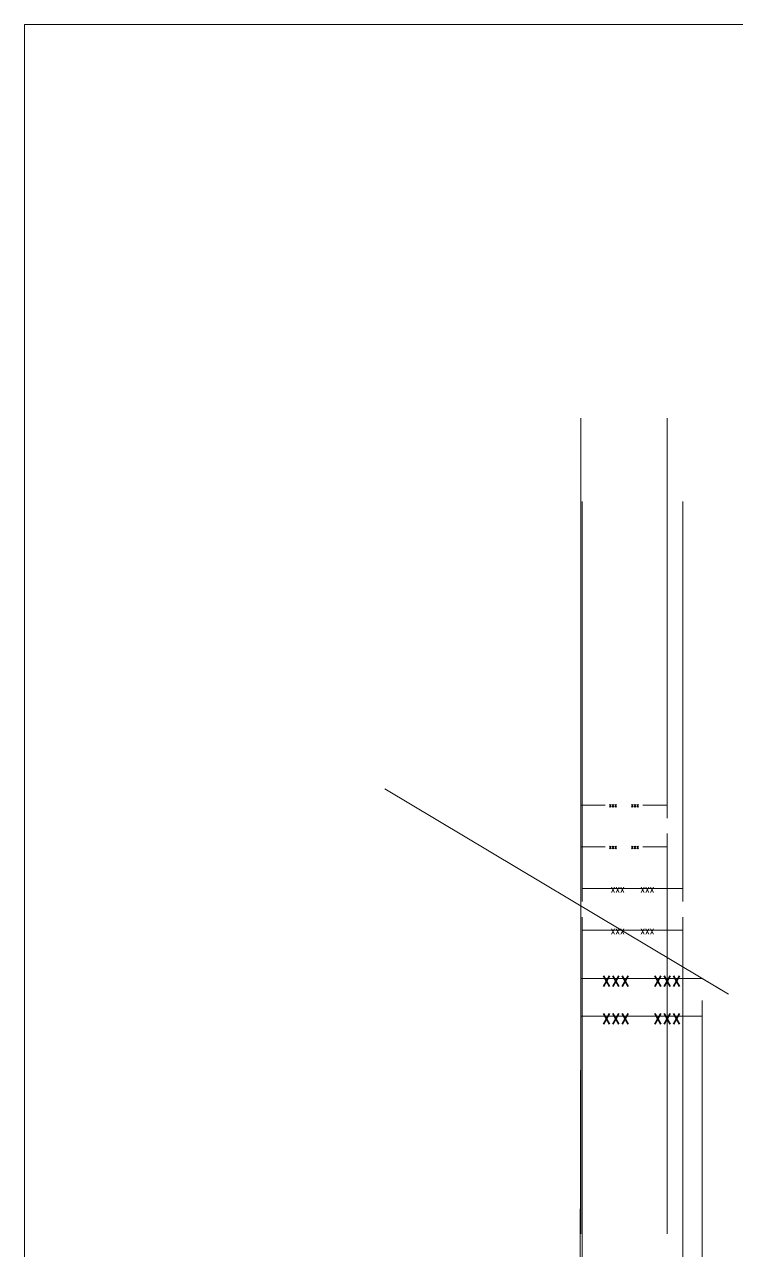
# Model space of a CAD drawing. Header units: metres. Extents: x -2 to 690, y -116 to 73.
# Drawn here: x 178.863 to 180.645, y 32.006 to 35.073 of the extents above; entities that cross this region are included whole.
import ezdxf

# ---------------------------------------------------------------- set-up
doc = ezdxf.new("R2010")
doc.units = ezdxf.units.M
doc.header["$LTSCALE"] = 5
doc.header["$MEASUREMENT"] = 0
doc.layers.get('0').update_dxf_attribs({"color": 30})
doc.layers.add('A-ANNO-DIMS', color=3, linetype='Continuous', lineweight=18)
doc.layers.add('A-ANNO-TEXT', color=3, linetype='Continuous', lineweight=18)
doc.styles.add('E-ROMANS', font='romans.shx', dxfattribs={"width": 0.8})
doc.dimstyles.new('E-0100_TICK_12', dxfattribs={"dimscale": 0.001, "dimtxt": 120, "dimasz": 120, "dimexe": 60, "dimexo": 40, "dimgap": 60, "dimtad": 0, "dimzin": 0, "dimdsep": 46, "dimtxsty": 'E-ROMANS', "dimblk": 'OBLIQUE', "dimcen": 60, "dimclrd": 256, "dimclre": 256, "dimclrt": 256, "dimadec": 0, "dimazin": 0, "dimtfac": 1, "dimtmove": 1, "dimatfit": 3, "dimldrblk": 'OPEN90', "dimfxl": 1, "dimtfill": 1, "dimtolj": 1, "dimtzin": 0, "dimlwd": -1, "dimarcsym": 0})

# ---------------------------------------------------------------- blocks, each defined once
blk = doc.blocks.new('_Oblique')
at = {"color": 0, "linetype": 'ByBlock', "lineweight": -2}
blk.add_line((-0.5, -0.5), (0.5, 0.5), dxfattribs=at)

msp = doc.modelspace()

# ---------------------------------------------------------------- linework, layer by layer
at = {"layer": 'A-ANNO-DIMS'}
msp.add_lwpolyline([(178.8631, 35.0727), (188.9088, 35.0727), (188.9088, 30.4066), (178.8631, 30.4066)], close=True, dxfattribs=at)

# ---------------------------------------------------------------- texts
at = {"layer": 'A-ANNO-TEXT', "style": 'E-ROMANS'}
for insert, char_height, attachment_point in [((180.324, 33.1217), 0.01, 4), ((180.3982, 33.1218), 0.01, 6), ((180.324, 33.0175), 0.01, 4), ((180.3982, 33.0175), 0.01, 6), ((180.3277, 32.9134), 0.02, 4), ((180.437, 32.9134), 0.02, 6), ((180.3277, 32.8091), 0.02, 4), ((180.437, 32.8091), 0.02, 6), ((180.3056, 32.6885), 0.04, 4), ((180.5036, 32.6885), 0.04, 6), ((180.3056, 32.5942), 0.04, 4), ((180.5036, 32.5942), 0.04, 6)]:
    msp.add_mtext('xxx', dxfattribs=dict(at, insert=insert, char_height=char_height, attachment_point=attachment_point))

# ---------------------------------------------------------------- leaders
at = {"layer": 'A-ANNO-TEXT', "annotation_type": 0, "has_hookline": 1}
for points, override, hookline_direction in [([(180.4691, 33.0889), (180.4691, 33.1218), (180.4085, 33.1218)], {"dimasz": 0.05, "dimtad": 0, "dimldrblk": 'Open90'}, 1), ([(180.2531, 33.0889), (180.2531, 33.1218), (180.3136, 33.1218)], {"dimasz": 0.02, "dimgap": 0.8, "dimtad": 0, "dimldrblk": 'Open90'}, 0), ([(180.4691, 33.0504), (180.4691, 33.0175), (180.4085, 33.0175)], {"dimasz": 0.02, "dimgap": 0.8, "dimtad": 0, "dimldrblk": 'Open90'}, 1), ([(180.2531, 33.0504), (180.2531, 33.0175), (180.3136, 33.0175)], {"dimasz": 0.02, "dimgap": 0.8, "dimtad": 0, "dimldrblk": 'Open90'}, 0)]:
    msp.add_leader(points, dimstyle='E-0100_TICK_12', override=override, dxfattribs=dict(at, hookline_direction=hookline_direction))
for points, override, hookline_direction, text_width in [([(180.5079, 32.8805), (180.5079, 32.9134), (180.2882, 32.9134)], {"dimasz": 0.05, "dimgap": 0.8, "dimtad": 0, "dimldrblk": 'Open90'}, 1, 0.0343), ([(180.2568, 32.8805), (180.2568, 32.9134), (180.4766, 32.9134)], {"dimasz": 0.05, "dimgap": 0.8, "dimtad": 0, "dimldrblk": 'Open90'}, 0, 0.0343), ([(180.2531, 32.6491), (180.2531, 32.6885), (180.4648, 32.6885)], {"dimasz": 0.08, "dimgap": 0.8, "dimtad": 0, "dimldrblk": 'Open90'}, 0, 0.0686), ([(180.6221, 32.6491), (180.5562, 32.6885), (180.4036, 32.6885)], {"dimasz": 0.08, "dimtad": 0, "dimldrblk": 'Open90'}, 1, 0.0686), ([(180.5079, 32.842), (180.5079, 32.8092), (180.2882, 32.8091)], {"dimasz": 0.05, "dimgap": 0.8, "dimtad": 0, "dimldrblk": 'Open90'}, 1, 0.0343), ([(180.2568, 32.842), (180.2568, 32.8092), (180.4766, 32.8091)], {"dimasz": 0.05, "dimgap": 0.8, "dimtad": 0, "dimldrblk": 'Open90'}, 0, 0.0343), ([(180.2531, 32.6337), (180.253, 32.5942), (180.4056, 32.5942)], {"dimasz": 0.08, "dimtad": 0, "dimldrblk": 'Open90'}, 0, 0.0686), ([(180.5562, 32.6337), (180.5562, 32.5942), (180.4036, 32.5942)], {"dimasz": 0.08, "dimtad": 0, "dimldrblk": 'Open90'}, 1, 0.0686)]:
    msp.add_leader(points, dimstyle='E-0100_TICK_12', override=override, dxfattribs=dict(at, hookline_direction=hookline_direction, text_width=text_width))

doc.saveas('drawing.dxf')
